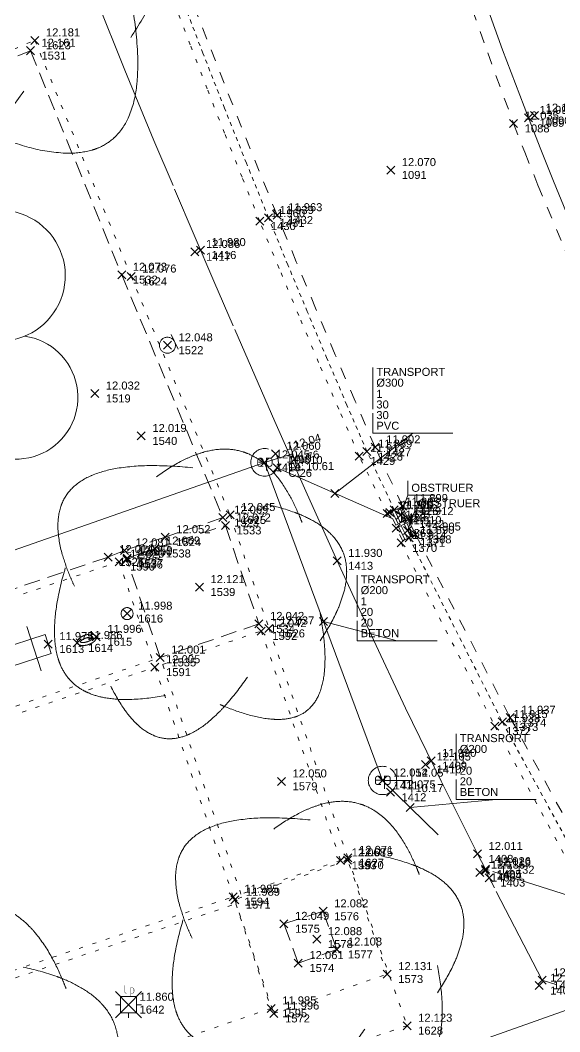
# Model space of a CAD drawing. Header units: metres. Extents: x 1223562 to 1223801, y 7191360 to 7191620.
# Drawn here: x 1223764.66 to 1223778.15, y 7191492.23 to 7191517.5 of the extents above; entities that cross this region are included whole.
import ezdxf
from ezdxf.enums import TextEntityAlignment as Align

# ---------------------------------------------------------------- set-up
doc = ezdxf.new("R2010")
doc.units = ezdxf.units.M
doc.header["$PDMODE"] = 3
doc.header["$PDSIZE"] = 0.1
for name, pattern in [('LL_0822', [2.5, 2.5, 0]), ('LL_0824', [0.35, 0.1, -0.25]), ('LL_0827', [0.2, 0.1, -0.1]), ('LL_0829', [0.6, 0.3, -0.3]), ('Socle_Continu', [2.5, 2.5, 0]), ('TL_1182', [0.6, 0.4, -0.2]), ('Topo_Continu', [2.5, 2.5, 0])]:
    doc.linetypes.add(name, pattern=pattern)
for name, color, linetype, lineweight, true_color in [('BATIM_SCS', 7, 'Socle_Continu', 13, 0xdf7fff), ('EAUPL_PSI', 5, 'Socle_Continu', 13, 0x0000ff), ('EAUPL_SCI', 5, 'Socle_Continu', 13, 0x0000ff), ('EAUPL_SCS', 5, 'Socle_Continu', 13, 0x0000ff), ('EAUPL_SCT', 5, 'Socle_Continu', 13, 0x0000ff), ('EAUUS_SCT', 7, 'Socle_Continu', 13, 0x7f3f00)]:
    doc.layers.add(name, color=color, linetype=linetype, lineweight=lineweight, true_color=true_color)
for name, color, linetype, lineweight in [('ECPUB_SCS', 30, 'Socle_Continu', 13), ('JARDI_SCS', 82, 'Socle_Continu', 13), ('MOBUR_PSS', 251, 'Socle_Continu', 13), ('MOBUR_SCS', 251, 'Socle_Continu', 13), ('SIGNV_SCS', 20, 'Socle_Continu', 13), ('SIGTA_SCI', 7, 'Socle_Continu', 13), ('SIGTM_SCI', 1, 'Socle_Continu', 13), ('SIGTO_SCI', 255, 'Socle_Continu', 13), ('VOIRI_SCS', 7, 'Socle_Continu', 13)]:
    doc.layers.add(name, color=color, linetype=linetype, lineweight=lineweight)
doc.styles.add('Reseaux', font='arial.ttf')
doc.styles.get("Standard").update_dxf_attribs({"font": 'arial.ttf'})
doc.linetypes.add('BL_0101', pattern='A,3,-0.2,0.2,-0.381,["ep",Standard,S=0.254,R=0,X=-0.2,Y=-0.1],-0.381,0.2,-0.2', length=4.562)
doc.linetypes.add('CL_0181', pattern='A,3,-0.15,0.4,-0.381,["eu",Standard,S=0.254,R=0,X=-0.2,Y=-0.1],-0.381,0.4,-0.15', length=4.862)

# ---------------------------------------------------------------- blocks, each defined once
blk = doc.blocks.new('YP_1521')
at = {"layer": 'SIGTO_SCI', "color": 7, "linetype": 'Socle_Continu'}
blk.add_point((0, 0), dxfattribs=at)
at = {"layer": 'SIGTA_SCI', "linetype": 'Socle_Continu'}
blk.add_attdef('ALT', (0.278, 0.099), '', height=0.2, dxfattribs=at)
at = {"layer": 'SIGTA_SCI', "linetype": 'Socle_Continu', "flags": 9}
blk.add_attdef('CALQUE_ALT', (1.69, -1.18), '', height=0.2, dxfattribs=at)
at = {"layer": 'SIGTM_SCI', "linetype": 'Socle_Continu'}
blk.add_attdef('MAT', (0.278, -0.223), '', height=0.2, dxfattribs=at)
at = {"layer": 'SIGTM_SCI', "linetype": 'Socle_Continu', "flags": 9}
blk.add_attdef('CALQUE_MAT', (1.69, -1.501), '', height=0.2, dxfattribs=at)
at = {"layer": 'SIGTO_SCI', "linetype": 'Socle_Continu', "flags": 9}
for tag, p in [('ID', (1.69, 0.105)), ('NATURE', (1.69, -0.216)), ('FAMILLE', (1.69, -0.538)), ('CALQUE', (1.69, -0.859)), ('PCRS', (1.69, -1.823))]:
    blk.add_attdef(tag, p, '', height=0.2, dxfattribs=at)
blk = doc.blocks.new('BP_0088')
at = {"layer": 'EAUPL_SCS', "linetype": 'Socle_Continu'}
for p, q in [((1.001, 0.814), (-0.001, 0.814)), ((0, 0.626), (1.001, 0.627)), ((1.001, 0.376), (0, 0.375)), ((0, 0.188), (1.001, 0.188))]:
    blk.add_line(p, q, dxfattribs=at)
at = {"layer": 'EAUPL_SCS', "linetype": 'Socle_Continu', "flags": 128}
blk.add_lwpolyline([(1.001, 0.001), (0, 0), (-0.001, 1.001), (1, 1.002)], close=True, dxfattribs=at)
at = {"layer": 'EAUPL_SCS', "linetype": 'Socle_Continu', "flags": 9}
for tag, p in [('NATURE', (1.268, 0.599)), ('ID', (1.268, 0.92)), ('CALQUE', (1.268, -0.044)), ('FAMILLE', (1.268, 0.278)), ('PCRS', (1.268, -0.365))]:
    blk.add_attdef(tag, p, '', height=0.2, dxfattribs=at)
blk = doc.blocks.new('BP_0081')
at = {"layer": 'EAUPL_SCS', "linetype": 'Socle_Continu', "const_width": 0.0333, "flags": 128}
for points in [[(-0.051, -0.144), (-0.176, -0.144, -0.424), (-0.251, -0.069), (-0.251, 0.056, -0.997785), (-0.051, 0.056), (-0.051, 0.006), (-0.226, 0.006)], [(0.073, -0.295), (0.073, 0.156), (0.186, 0.156, -0.410802), (0.273, 0.068), (0.273, -0.062, -0.396178), (0.186, -0.144), (0.098, -0.144)]]:
    blk.add_lwpolyline(points, format="xyb", dxfattribs=at)
at = {"layer": 'EAUPL_SCS', "linetype": 'Socle_Continu'}
blk.add_circle((0, 0), 0.5, dxfattribs=at)
at = {"layer": 'EAUPL_SCS', "linetype": 'Socle_Continu', "flags": 9}
for tag, p in [('ID', (0.931, 0.67)), ('NATURE', (0.931, 0.348)), ('FAMILLE', (0.931, 0.027)), ('CALQUE', (0.931, -0.294)), ('PCRS', (0.931, -0.615)), ('TYPE', (0.931, -0.937))]:
    blk.add_attdef(tag, p, '', height=0.2, dxfattribs=at)
blk = doc.blocks.new('TP_1203')
at = {"layer": 'JARDI_SCS', "linetype": 'Socle_Continu'}
for points in [[(0.3171, 0.1998, 0.007667), (0.3097, 0.2185, 0.026874), (0.2793, 0.282, 0.047786), (0.2363, 0.3458, 0.023985), (0.2196, 0.3641, 0.040407), (0.1879, 0.391, 0.05708), (0.1498, 0.4122, 0.021505), (0.1343, 0.4178, 0.075257), (0.0789, 0.4262, 0.004647), (0.0754, 0.4262, 0.067031), (0.0113, 0.4161, 0.025669), (-0.025, 0.4032, 0.024468), (-0.0582, 0.3875, 0.036292), (-0.1329, 0.3405)], [(-0.0204, 0.3686, 0.026081), (-0.1467, 0.3752, 0.000498), (-0.1491, 0.3752, 0.000061), (-0.1493, 0.3752, 0.039737), (-0.2542, 0.3668, 0.05935), (-0.3324, 0.3448, 0.002412), (-0.3355, 0.3435, 0.092506), (-0.393, 0.3053, 0.000753), (-0.3933, 0.305, 0.098491), (-0.4244, 0.2585, 0.011844), (-0.4269, 0.2521, 0.083514), (-0.4371, 0.1912, 0.009601), (-0.437, 0.184, 0.062383), (-0.4234, 0.101, 0.027233), (-0.3998, 0.0339, 0.012932), (-0.386, 0.003)], [(0.3734, -0.1657, 0.034341), (0.42, -0.0853, 0.016386), (0.4306, -0.0619, 0.033024), (0.4472, -0.0128, 0.065516), (0.4552, 0.0476, 0.004498), (0.4551, 0.0518, 0.088708), (0.4437, 0.1085, 0.001985), (0.4432, 0.1097, 0.087204), (0.4129, 0.1572, 0.010127), (0.4065, 0.1639, 0.060799), (0.3628, 0.1981, 0.037701), (0.3113, 0.2242, 0.012492), (0.2934, 0.231, 0.034867), (0.2046, 0.2561)], [(-0.4141, 0.0593, 0.030688), (-0.4401, -0.0515, 0.042762), (-0.4476, -0.1391, 0.002681), (-0.4475, -0.1447, 0.068057), (-0.4366, -0.2203, 0.027564), (-0.4302, -0.2384, 0.0661), (-0.4071, -0.2783, 0.02929), (-0.3949, -0.292, 0.071575), (-0.3592, -0.3187, 0.024959), (-0.3395, -0.3281, 0.055555), (-0.2929, -0.3415, 0.042997), (-0.2266, -0.3473, 0.011964), (-0.2081, -0.3468, 0.03671), (-0.1048, -0.3345)], [(0.064, -0.3627, 0.004702), (0.0762, -0.3679, 0.029397), (0.1549, -0.3952, 0.053456), (0.231, -0.4084, 0.017025), (0.2434, -0.4088, 0.067312), (0.292, -0.4022, 0.029038), (0.3048, -0.3978, 0.085197), (0.3382, -0.3767, 0.008842), (0.3415, -0.3736, 0.097758), (0.3694, -0.3319, 0.000163), (0.3695, -0.3318, 0.072483), (0.3857, -0.2677, 0.026786), (0.3883, -0.2187, 0.018833), (0.387, -0.1842, 0.02958), (0.3734, -0.0814)], [(-0.2735, -0.3064, 0.039486), (-0.23, -0.3798, 0.04359), (-0.1978, -0.4182, 0.016585), (-0.1839, -0.4312, 0.081902), (-0.1391, -0.4591, 0.006579), (-0.1351, -0.4607, 0.089308), (-0.0921, -0.4684, 0.016983), (-0.0837, -0.4681, 0.078527), (-0.037, -0.4569, 0.013117), (-0.0296, -0.4536, 0.063228), (0.0271, -0.4171, 0.02257), (0.0606, -0.3865, 0.018838), (0.0864, -0.3587, 0.027877), (0.1484, -0.2782)]]:
    blk.add_lwpolyline(points, format="xyb", dxfattribs=at)
at = {"layer": 'JARDI_SCS', "linetype": 'Socle_Continu', "flags": 9}
for tag, p in [('ID', (0.8891, 0.2461)), ('NATURE', (0.8891, -0.0752)), ('FAMILLE', (0.8891, -0.3964)), ('CALQUE', (0.8891, -0.7177)), ('PCRS', (0.8891, -1.039))]:
    blk.add_attdef(tag, p, '', height=0.2, dxfattribs=at)
blk = doc.blocks.new('TP_1204')
at = {"layer": 'JARDI_SCS', "linetype": 'Socle_Continu'}
for centre, radius in [((0.056, 0.1187), 0.014), ((-0.1268, -0.0289), 0.0141), ((0.0841, -0.1063), 0.014)]:
    blk.add_circle(centre, radius, dxfattribs=at)
for centre, radius, start, end in [((0.0983, 0.2242), 0.2268, 277.1047, 198.3791), ((-0.2112, -0.0288), 0.2048, 43.3093, 318.8126), ((0.1545, -0.1977), 0.2142, 157.5, 81.9939)]:
    blk.add_arc(centre, radius, start, end, dxfattribs=at)
at = {"layer": 'JARDI_SCS', "linetype": 'Socle_Continu', "extrusion": (0, 0, -1)}
blk.add_ellipse((-0.1268, -0.0289), major_axis=(0.00999, 0.00999), ratio=1, start_param=3.926991, end_param=7.068583, dxfattribs=at)
at = {"layer": 'JARDI_SCS', "linetype": 'Socle_Continu', "flags": 9}
for tag, p in [('ID', (0.9611, 0.2658)), ('NATURE', (0.9611, -0.0555)), ('FAMILLE', (0.9611, -0.3768)), ('CALQUE', (0.9611, -0.6981)), ('PCRS', (0.9611, -1.0193))]:
    blk.add_attdef(tag, p, '', height=0.2, dxfattribs=at)
blk = doc.blocks.new('HP_0569')
at = {"layer": 'SIGNV_SCS', "linetype": 'Socle_Continu'}
blk.add_line((-0.2, -0.2), (0.2, -0.2), dxfattribs=at)
blk.add_circle((0, 0), 0.2, dxfattribs=at)
at = {"layer": 'SIGNV_SCS', "linetype": 'Socle_Continu', "flags": 9}
for tag, p in [('ID', (0.713, 0.595)), ('NATURE', (0.713, 0.273)), ('FAMILLE', (0.713, -0.048)), ('CALQUE', (0.713, -0.369)), ('PCRS', (0.713, -0.69))]:
    blk.add_attdef(tag, p, '', height=0.2, dxfattribs=at)
blk = doc.blocks.new('NP_0921')
at = {"layer": 'MOBUR_SCS', "linetype": 'Socle_Continu', "flags": 128}
for points in [[(0.188, -0.438), (0.188, 0.438)], [(0.812, -0.438), (0.812, 0.438)]]:
    blk.add_lwpolyline(points, dxfattribs=at)
blk.add_lwpolyline([(0, -0.188), (0, 0.188), (1, 0.188), (1, -0.188)], close=True, dxfattribs=at)
at = {"layer": 'MOBUR_SCS', "linetype": 'Socle_Continu', "flags": 9}
for tag, p in [('ID', (1.387, 0.588)), ('NATURE', (1.387, 0.266)), ('FAMILLE', (1.387, -0.055)), ('CALQUE', (1.387, -0.376)), ('PCRS', (1.387, -0.697))]:
    blk.add_attdef(tag, p, '', height=0.2, dxfattribs=at)
blk = doc.blocks.new('NP_2604')
at = {"layer": 'MOBUR_PSS', "linetype": 'Topo_Continu'}
for points in [[(0, 0, 0.174705), (0.031, -0.085, 0.104203), (0.146, -0.177, 0.064948), (0.298, -0.229, 0.051099), (0.5, -0.25, 0.051099), (0.702, -0.229, 0.064948), (0.854, -0.177, 0.104203), (0.969, -0.085, 0.174705), (1, 0, 0.174705), (0.969, 0.085, 0.104203), (0.854, 0.177, 0.064948), (0.702, 0.229, 0.051099), (0.5, 0.25, 0.051099), (0.298, 0.229, 0.064948), (0.146, 0.177, 0.104203), (0.031, 0.085, 0.174705)], [(0.159, 0, 0.083919), (0.214, -0.041, 0.064948), (0.329, -0.08, 0.051099), (0.5, -0.098, 0.051099), (0.671, -0.08, 0.064948), (0.786, -0.041, 0.083918), (0.841, 0, 0.083918), (0.786, 0.041, 0.064948), (0.671, 0.08, 0.051099), (0.5, 0.098, 0.051099), (0.329, 0.08, 0.064948), (0.214, 0.041, 0.083918)]]:
    blk.add_lwpolyline(points, format="xyb", close=True, dxfattribs=at)
at = {"layer": 'MOBUR_PSS', "linetype": 'Topo_Continu', "flags": 9}
for tag, p in [('ID', (1.535, 0.463)), ('NATURE', (1.535, 0.142)), ('FAMILLE', (1.535, -0.18)), ('CALQUE', (1.535, -0.501))]:
    blk.add_attdef(tag, p, '', height=0.2, dxfattribs=at)
at = {"layer": 'MOBUR_PSS', "linetype": 'Socle_Continu', "flags": 9}
blk.add_attdef('PCRS', (1.535, -0.822), '', height=0.2, dxfattribs=at)
blk = doc.blocks.new('RP_1125')
at = {"layer": 'BATIM_SCS', "linetype": 'Socle_Continu'}
blk.add_circle((0, 0), 0.25, dxfattribs=at)
at = {"layer": 'BATIM_SCS', "linetype": 'Socle_Continu', "flags": 9}
for tag, p in [('ID', (0.772, 0.405)), ('NATURE', (0.772, 0.084)), ('CALQUE', (0.772, -0.559)), ('FAMILLE', (0.772, -0.237)), ('PCRS', (0.772, -0.88))]:
    blk.add_attdef(tag, p, '', height=0.2, dxfattribs=at)
blk = doc.blocks.new('GP_0481')
at = {"layer": 'ECPUB_SCS', "linetype": 'Socle_Continu'}
for p, q in [((-0.325, 0.325), (0, 0)), ((0, 0), (0.325, 0.325)), ((0, 0), (-0.325, -0.325)), ((-0.203, 0), (-0.325, 0)), ((0.203, 0.203), (-0.203, 0.203)), ((-0.203, 0.203), (-0.203, -0.203)), ((0.325, -0.325), (0, 0)), ((0.203, 0.203), (0.203, -0.203)), ((0.203, 0), (0.325, 0)), ((-0.203, -0.203), (0.203, -0.203)), ((0, -0.203), (0, -0.325))]:
    blk.add_line(p, q, dxfattribs=at)
at = {"layer": 'ECPUB_SCS', "linetype": 'Socle_Continu', "const_width": 0.01, "flags": 128}
for points in [[(-0.092, 0.487), (-0.092, 0.321, 0.378783), (-0.059, 0.287), (-0.048, 0.287)], [(0.048, 0.22), (0.048, 0.42), (0.098, 0.42, -0.410802), (0.137, 0.381), (0.137, 0.323, -0.396178), (0.098, 0.287), (0.059, 0.287)]]:
    blk.add_lwpolyline(points, format="xyb", dxfattribs=at)
at = {"layer": 'ECPUB_SCS', "linetype": 'Socle_Continu', "flags": 9}
for tag, p in [('ID', (0.722, 0.587)), ('NATURE', (0.722, 0.266)), ('FAMILLE', (0.722, -0.055)), ('CALQUE', (0.722, -0.377)), ('PCRS', (0.722, -0.698))]:
    blk.add_attdef(tag, p, '', height=0.2, dxfattribs=at)
blk = doc.blocks.new('BP_0095')
at = {"layer": 'EAUPL_SCI', "linetype": 'Socle_Continu'}
blk.add_point((0, 0), dxfattribs=at)
at = {"layer": 'EAUPL_SCI', "linetype": 'Socle_Continu', "insert": (0.268, 0.01), "char_height": 0.2, "attachment_point": 4}
blk.add_mtext_dynamic_manual_height_columns('\\pxql;Fe:', width=0.46273, gutter_width=1, heights=[0], dxfattribs=at)
at = {"layer": 'EAUPL_SCI', "linetype": 'Socle_Continu'}
blk.add_attdef('FE', text='', height=0.2, dxfattribs=at).set_placement((0.722, 0.01), align=Align.MIDDLE_LEFT)
at = {"layer": 'EAUPL_SCI', "linetype": 'Socle_Continu', "style": 'Reseaux', "flags": 9}
for tag, p in [('ID', (1.737, -0.12)), ('NATURE', (1.737, -0.441))]:
    blk.add_attdef(tag, p, '', height=0.2, dxfattribs=at)
at = {"layer": 'EAUPL_SCI', "linetype": 'Socle_Continu', "flags": 9}
for tag, p in [('FAMILLE', (1.737, -0.763)), ('CALQUE', (1.737, -1.084)), ('PCRS', (1.737, -1.405))]:
    blk.add_attdef(tag, p, '', height=0.2, dxfattribs=at)
blk = doc.blocks.new('BP_2051')
at = {"layer": 'EAUPL_PSI', "linetype": 'Socle_Continu'}
blk.add_line((0.733, 0), (0, 0), dxfattribs=at)
at = {"layer": 'EAUPL_PSI', "linetype": 'Socle_Continu', "flags": 128}
blk.add_lwpolyline([(0.733, -0.3), (0.733, 0.3)], dxfattribs=at)
at = {"layer": 'EAUPL_PSI', "linetype": 'Socle_Continu'}
blk.add_point((0, 0), dxfattribs=at)
for tag, p in [('TAMPON', (0.824, 0.196)), ('RADIER', (0.824, -0.192))]:
    blk.add_attdef(tag, text='', height=0.2, dxfattribs=at).set_placement(p, align=Align.MIDDLE_LEFT)
at = {"layer": 'EAUPL_PSI', "linetype": 'Socle_Continu', "style": 'Reseaux', "flags": 9}
for tag, p in [('ID', (2.428, 0.07)), ('NATURE', (2.428, -0.251))]:
    blk.add_attdef(tag, p, '', height=0.2, dxfattribs=at)
at = {"layer": 'EAUPL_PSI', "linetype": 'Socle_Continu', "flags": 9}
for tag, p in [('FAMILLE', (2.428, -0.573)), ('CALQUE', (2.428, -0.894)), ('PCRS', (2.428, -1.215))]:
    blk.add_attdef(tag, p, '', height=0.2, dxfattribs=at)
blk = doc.blocks.new('*U124')
at = {"layer": 'EAUPL_SCI', "linetype": 'Socle_Continu'}
blk.add_line((1.945, 1.503), (0, 0), dxfattribs=at)
at = {"layer": 'EAUPL_SCI', "linetype": 'Socle_Continu', "flags": 128}
blk.add_lwpolyline([(2.945, 1.503), (0.945, 1.503), (0.945, 3.141)], dxfattribs=at)
at = {"layer": 'EAUPL_SCI', "linetype": 'Socle_Continu'}
blk.add_point((0, 0), dxfattribs=at)
for tag, p in [('TYPE', (1.034, 2.936)), ('DIAM', (1.034, 2.666)), ('NBR', (1.034, 2.387)), ('LARG', (1.034, 2.122)), ('HAUT', (1.034, 1.856)), ('MATER', (1.034, 1.59))]:
    blk.add_attdef(tag, p, '', height=0.2, dxfattribs=at)
at = {"layer": 'EAUPL_SCI', "linetype": 'Socle_Continu', "flags": 9}
for tag, p in [('ID', (2.47, 1.418)), ('NATURE', (2.47, 1.097)), ('FAMILLE', (2.47, 0.776)), ('CALQUE', (2.47, 0.454))]:
    blk.add_attdef(tag, p, '', height=0.2, dxfattribs=at)
blk = doc.blocks.new('*U100')
at = {"layer": 'EAUPL_SCI', "linetype": 'Socle_Continu'}
blk.add_line((0.181, 0.495), (0, 0), dxfattribs=at)
at = {"layer": 'EAUPL_SCI', "linetype": 'Socle_Continu', "flags": 128}
blk.add_lwpolyline([(0.854, 0.495), (0.181, 0.495), (0.181, 0.852)], dxfattribs=at)
at = {"layer": 'EAUPL_SCI', "linetype": 'Socle_Continu'}
blk.add_point((0, 0), dxfattribs=at)
blk.add_attdef('TXT', (0.27, 0.582), '', height=0.2, dxfattribs=at)
at = {"layer": 'EAUPL_SCI', "linetype": 'Socle_Continu', "flags": 9}
for tag, p in [('ID', (1.967, 0.144)), ('NATURE', (1.967, -0.177)), ('FAMILLE', (1.967, -0.499)), ('CALQUE', (1.967, -0.82)), ('PCRS', (1.967, -1.141))]:
    blk.add_attdef(tag, p, '', height=0.2, dxfattribs=at)
blk = doc.blocks.new('*U125')
at = {"layer": 'EAUPL_SCI', "linetype": 'Socle_Continu'}
blk.add_line((1.84, -0.481), (0, 0), dxfattribs=at)
at = {"layer": 'EAUPL_SCI', "linetype": 'Socle_Continu', "flags": 128}
blk.add_lwpolyline([(2.84, -0.481), (0.84, -0.481), (0.84, 1.158)], dxfattribs=at)
at = {"layer": 'EAUPL_SCI', "linetype": 'Socle_Continu'}
blk.add_point((0, 0), dxfattribs=at)
at = {"layer": 'EAUPL_SCI', "linetype": 'Socle_Continu', "flags": 9}
for tag, p in [('ID', (2.47, 1.418)), ('NATURE', (2.47, 1.097)), ('FAMILLE', (2.47, 0.776)), ('CALQUE', (2.47, 0.454))]:
    blk.add_attdef(tag, p, '', height=0.2, dxfattribs=at)
at = {"layer": 'EAUPL_SCI', "linetype": 'Socle_Continu'}
for tag, p in [('TYPE', (0.928, 0.953)), ('DIAM', (0.928, 0.682)), ('NBR', (0.928, 0.404)), ('LARG', (0.928, 0.138)), ('HAUT', (0.928, -0.128)), ('MATER', (0.928, -0.393))]:
    blk.add_attdef(tag, p, '', height=0.2, dxfattribs=at)
blk = doc.blocks.new('*U126')
at = {"layer": 'EAUPL_SCI', "linetype": 'Socle_Continu'}
blk.add_line((2.148, 0.203), (0, 0), dxfattribs=at)
at = {"layer": 'EAUPL_SCI', "linetype": 'Socle_Continu', "flags": 128}
blk.add_lwpolyline([(3.148, 0.203), (1.148, 0.203), (1.148, 1.841)], dxfattribs=at)
at = {"layer": 'EAUPL_SCI', "linetype": 'Socle_Continu'}
blk.add_point((0, 0), dxfattribs=at)
for tag, p in [('TYPE', (1.237, 1.636)), ('DIAM', (1.237, 1.366)), ('NBR', (1.237, 1.087)), ('LARG', (1.237, 0.822)), ('HAUT', (1.237, 0.556)), ('MATER', (1.237, 0.29))]:
    blk.add_attdef(tag, p, '', height=0.2, dxfattribs=at)
at = {"layer": 'EAUPL_SCI', "linetype": 'Socle_Continu', "flags": 9}
for tag, p in [('ID', (2.47, 1.418)), ('NATURE', (2.47, 1.097)), ('FAMILLE', (2.47, 0.776)), ('CALQUE', (2.47, 0.454))]:
    blk.add_attdef(tag, p, '', height=0.2, dxfattribs=at)

msp = doc.modelspace()

# ---------------------------------------------------------------- linework, layer by layer
at = {"layer": 'EAUPL_SCT', "linetype": 'BL_0101'}
for points in [[(1223770.769, 7191506.451, 9.76), (1223749.632, 7191499.053, 9.44)], [(1223773.716, 7191498.504, 10.17), (1223770.769, 7191506.451, 9.76)], [(1223773.972, 7191505.041, 11.904), (1223771.085, 7191506.312, 10.61)], [(1223775.104, 7191497.148, 10.17), (1223773.716, 7191498.504, 10.17)]]:
    msp.add_polyline3d(points, dxfattribs=at)
at = {"layer": 'EAUUS_SCT', "linetype": 'CL_0181'}
msp.add_polyline3d([(1223792.61, 7191497.84, 10.45), (1223767.671, 7191488.995, 9.46)], dxfattribs=at)
at = {"layer": 'JARDI_SCS', "linetype": 'TL_1182'}
for points in [[(1223769.729, 7191505.071, 12.069), (1223768.284, 7191504.583, 12.052), (1223767.266, 7191504.253, 12.081), (1223766.856, 7191504.085, 12.014), (1223761.365, 7191502.24, 11.932), (1223754.182, 7191499.803, 11.725), (1223757.894, 7191506.989, 11.915), (1223762.392, 7191515.668, 12.135), (1223764.914, 7191516.736, 12.161), (1223767.197, 7191511.138, 12.073)], [(1223769.79, 7191504.874, 12.072), (1223770.627, 7191502.416, 12.042), (1223768.16, 7191501.576, 12.001), (1223767.327, 7191504.023, 12.05), (1223767.337, 7191504.056, 12.059), (1223768.026, 7191504.298, 12.069)], [(1223771.612, 7191493.943, 12.061), (1223771.252, 7191494.923, 12.049), (1223772.23, 7191495.235, 12.082), (1223772.573, 7191494.282, 12.108)]]:
    msp.add_polyline3d(points, close=True, dxfattribs=at)
at = {"layer": 'VOIRI_SCS', "linetype": 'LL_0827'}
for points in [[(1223773.328, 7191506.72, 11.889), (1223772.825, 7191507.883, 11.899), (1223772.328, 7191509.048, 11.909), (1223771.836, 7191510.216, 11.919), (1223771.35, 7191511.386, 11.929), (1223770.868, 7191512.558, 11.939), (1223770.315, 7191513.926, 11.962), (1223769.768, 7191515.297, 11.984), (1223769.229, 7191516.672, 12.007), (1223768.697, 7191518.049, 12.029), (1223767.526, 7191521.098, 12.083), (1223766.351, 7191524.145, 12.136), (1223765.684, 7191525.9, 12.2), (1223765.606, 7191526.103, 12.21)], [(1223774.01, 7191505.268, 11.885), (1223773.328, 7191506.72, 11.889)], [(1223774.381, 7191504.565, 11.89), (1223776.711, 7191499.965, 11.915), (1223779.078, 7191495.622, 11.935), (1223780.691, 7191492.716, 11.951), (1223780.753, 7191492.586, 11.949), (1223781.752, 7191490.605, 11.979)]]:
    msp.add_polyline3d(points, dxfattribs=at)
at = {"layer": 'VOIRI_SCS', "linetype": 'LL_0824'}
for points in [[(1223773.135, 7191506.608, 11.913), (1223772.624, 7191507.777, 11.922), (1223772.12, 7191508.948, 11.932), (1223771.623, 7191510.122, 11.941), (1223771.132, 7191511.298, 11.951), (1223770.648, 7191512.478, 11.96), (1223770.205, 7191513.576, 11.976), (1223769.767, 7191514.676, 11.992), (1223769.335, 7191515.779, 12.008), (1223768.909, 7191516.884, 12.024), (1223768.489, 7191517.991, 12.04), (1223768.027, 7191519.211, 12.063), (1223767.559, 7191520.429, 12.087), (1223767.087, 7191521.644, 12.11), (1223766.609, 7191522.858, 12.134), (1223766.126, 7191524.07, 12.157), (1223765.579, 7191525.553, 12.192), (1223765.532, 7191525.731, 12.212)], [(1223773.831, 7191505.175, 11.905), (1223773.135, 7191506.608, 11.913)], [(1223774.181, 7191504.437, 11.914), (1223776.527, 7191499.859, 11.938), (1223778.882, 7191495.498, 11.96), (1223780.364, 7191492.796, 11.98), (1223780.447, 7191492.732, 11.973), (1223780.527, 7191492.625, 11.974), (1223781.614, 7191490.551, 12.006)], [(1223761.658, 7191499.39, 11.897), (1223760.758, 7191501.828, 11.933), (1223767.13, 7191503.97, 12.02), (1223767.967, 7191501.511, 12.004)], [(1223768.221, 7191501.4, 12.008), (1223770.685, 7191502.238, 12.042), (1223772.668, 7191496.508, 12.068), (1223770.179, 7191495.666, 11.991)], [(1223767.967, 7191501.511, 12.004), (1223761.658, 7191499.39, 11.897)], [(1223761.728, 7191499.201, 11.898), (1223768.028, 7191501.334, 12.005)], [(1223769.986, 7191495.6, 11.985), (1223768.028, 7191501.334, 12.005)], [(1223770.179, 7191495.666, 11.991), (1223768.221, 7191501.4, 12.008)], [(1223763.812, 7191493.53, 11.789), (1223769.986, 7191495.6, 11.985)], [(1223770.047, 7191495.42, 11.988), (1223770.932, 7191492.811, 11.985), (1223765.465, 7191490.942, 11.767), (1223764.841, 7191490.728, 11.758), (1223763.878, 7191493.351, 11.786)], [(1223763.878, 7191493.351, 11.786), (1223770.047, 7191495.42, 11.988)]]:
    msp.add_polyline3d(points, dxfattribs=at)
at = {"layer": 'VOIRI_SCS', "linetype": 'LL_0822'}
for points in [[(1223776.088, 7191496.668, 12.011), (1223775.181, 7191498.484, 11.996), (1223774.293, 7191500.309, 11.975), (1223773.429, 7191502.145, 11.953), (1223772.582, 7191503.99, 11.93), (1223771.798, 7191505.73, 11.163), (1223771.023, 7191507.475, 12.044), (1223769.499, 7191510.975, 12.003), (1223768.004, 7191514.488, 12.089), (1223767.275, 7191516.252, 12.094), (1223766.564, 7191518.024, 12.093), (1223765.712, 7191520.229, 12.142), (1223764.878, 7191522.44, 12.199)], [(1223776.095, 7191518.47, 12.048), (1223776.403, 7191517.613, 12.035), (1223776.718, 7191516.759, 12.022), (1223777.038, 7191515.907, 12.009), (1223777.364, 7191515.058, 11.996), (1223777.675, 7191514.264, 11.982), (1223777.992, 7191513.472, 11.969), (1223778.313, 7191512.682, 11.955), (1223778.64, 7191511.895, 11.941), (1223779.132, 7191510.724, 11.922), (1223779.628, 7191509.555, 11.904)], [(1223780.537, 7191492.641, 11.976), (1223777.707, 7191493.513, 12.167), (1223776.383, 7191496.075, 12.132), (1223776.293, 7191496.257, 12.119), (1223776.293, 7191496.288, 12.026), (1223776.088, 7191496.668, 12.011)], [(1223780.364, 7191492.699, 11.986), (1223778.856, 7191495.473, 11.962), (1223776.293, 7191496.288, 12.026)]]:
    msp.add_polyline3d(points, dxfattribs=at)
at = {"layer": 'VOIRI_SCS', "linetype": 'LL_0829'}
for points in [[(1223775.758, 7191518.344, 12.085), (1223776.345, 7191516.679, 12.061), (1223776.993, 7191514.917, 12.035), (1223777.272, 7191514.198, 12.019), (1223777.599, 7191513.378, 12.001), (1223778.28, 7191511.749, 11.964), (1223779.29, 7191509.444, 11.934), (1223779.396, 7191509.473, 11.904)], [(1223773.531, 7191506.827, 11.902), (1223773.03, 7191507.983, 11.914), (1223772.534, 7191509.141, 11.926), (1223772.044, 7191510.3, 11.939), (1223771.56, 7191511.463, 11.951), (1223771.08, 7191512.627, 11.963), (1223770.635, 7191513.723, 11.98), (1223770.194, 7191514.821, 11.997), (1223769.758, 7191515.921, 12.013), (1223769.327, 7191517.023, 12.03), (1223768.901, 7191518.127, 12.047)], [(1223774.217, 7191505.36, 11.899), (1223773.531, 7191506.827, 11.902)], [(1223774.541, 7191504.65, 11.905), (1223776.91, 7191500.073, 11.937), (1223779.277, 7191495.734, 11.962), (1223780.95, 7191492.639, 11.966), (1223781.018, 7191492.658, 11.977), (1223782.487, 7191489.834, 11.986), (1223783.67, 7191487.671, 12.016)]]:
    msp.add_polyline3d(points, dxfattribs=at)
at = {"layer": 'VOIRI_SCS', "linetype": 'LL_0824'}
for points in [[(1223752.291, 7191486.646, 11.354), (1223751.516, 7191488.871, 11.407), (1223748.419, 7191497.852, 11.537), (1223753.919, 7191499.712, 11.708), (1223757.763, 7191507.156, 11.912), (1223762.246, 7191515.831, 12.137), (1223765.026, 7191516.994, 12.181), (1223767.433, 7191511.094, 12.076), (1223769.906, 7191505.137, 12.045), (1223770.878, 7191502.302, 12.037), (1223772.852, 7191496.572, 12.071), (1223774.329, 7191492.378, 12.123), (1223766.893, 7191489.865, 11.823), (1223761.458, 7191488.038, 11.629), (1223758.19, 7191486.943, 11.513), (1223753.246, 7191485.29, 11.354), (1223752.828, 7191485.147, 11.344)], [(1223772.845, 7191496.512, 12.075), (1223770.022, 7191495.526, 11.989), (1223771.003, 7191492.682, 11.996), (1223773.832, 7191493.667, 12.131)]]:
    msp.add_polyline3d(points, close=True, dxfattribs=at)

# ---------------------------------------------------------------- block references
at = {"layer": 'BATIM_SCS', "linetype": 'Socle_Continu', "xscale": 0.5999999991797056, "yscale": 0.5999999991797056, "zscale": 0.5999999991797056}
msp.add_blockref('RP_1125', (1223767.332, 7191502.672, 11.998), dxfattribs=at)
at = {"layer": 'EAUPL_PSI', "linetype": 'Socle_Continu'}
ref = msp.add_blockref('BP_2051', (1223770.769, 7191506.451, 12.045), dxfattribs=dict(at, rotation=16.93666010285741))
ref.add_attrib('TAMPON', '12.04', dxfattribs={"linetype": 'Socle_Continu', "height": 0.2, "rotation": 16.9367}).set_placement((1223771.5, 7191506.878), align=Align.MIDDLE_LEFT)
ref.add_attrib('RADIER', '9.76', dxfattribs={"linetype": 'Socle_Continu', "height": 0.2, "rotation": 16.9367}).set_placement((1223771.613, 7191506.507), align=Align.MIDDLE_LEFT)
ref = msp.add_blockref('BP_2051', (1223773.716, 7191498.504, 12.054), dxfattribs=at)
ref.add_attrib('TAMPON', '12.05', dxfattribs={"linetype": 'Socle_Continu', "height": 0.2}).set_placement((1223774.54, 7191498.699), align=Align.MIDDLE_LEFT)
ref.add_attrib('RADIER', '10.17', dxfattribs={"linetype": 'Socle_Continu', "height": 0.2}).set_placement((1223774.54, 7191498.312), align=Align.MIDDLE_LEFT)
at = {"layer": 'EAUPL_SCI', "linetype": 'Socle_Continu'}
for name, p, values in [('*U124', (1223772.528, 7191505.676), {'TYPE': 'TRANSPORT', 'DIAM': 'Ø300', 'NBR': '1', 'LARG': '30', 'HAUT': '30', 'MATER': 'PVC'}), ('*U100', (1223774.167, 7191505.134), {'TXT': 'OBSTRUER'}), ('*U100', (1223774.34, 7191504.749), {'TXT': 'OBSTRUER'}), ('*U125', (1223772.242, 7191502.477), {'TYPE': 'TRANSPORT', 'DIAM': 'Ø200', 'NBR': '1', 'LARG': '20', 'HAUT': '20', 'MATER': 'BETON'}), ('*U126', (1223774.41, 7191497.826), {'TYPE': 'TRANSPORT', 'DIAM': 'Ø200', 'NBR': '1', 'LARG': '20', 'HAUT': '20', 'MATER': 'BETON'})]:
    msp.add_blockref(name, p, dxfattribs=at).add_auto_attribs(values)
at = {"layer": 'EAUPL_SCI', "linetype": 'Socle_Continu', "rotation": 1.704160078508725}
msp.add_blockref('BP_0095', (1223771.085, 7191506.312, 10.61), dxfattribs=at).add_auto_attribs({'FE': '10.61'})
at = {"layer": 'EAUPL_SCS', "linetype": 'Socle_Continu'}
for p, xscale, yscale in [((1223770.769, 7191506.451, 12.045), 0.6895435307799144, 0.6895435307799144), ((1223773.716, 7191498.504, 12.054), 0.7088373787543377, 0.7088373787543377)]:
    msp.add_blockref('BP_0081', p, dxfattribs=dict(at, xscale=xscale, yscale=yscale))
for p, xscale, yscale, rotation in [((1223774.359, 7191505.034, 11.912), 0.3455425111051597, 0.3455425111051597, 115.4377595142855), ((1223774.541, 7191504.65, 11.905), 0.3588059550744577, 0.3588059550744577, 116.7867538099811)]:
    msp.add_blockref('BP_0088', p, dxfattribs=dict(at, xscale=xscale, yscale=yscale, rotation=rotation))
at = {"layer": 'ECPUB_SCS', "linetype": 'Socle_Continu'}
msp.add_blockref('GP_0481', (1223767.367, 7191492.903, 11.86), dxfattribs=at)
at = {"layer": 'JARDI_SCS', "linetype": 'Socle_Continu'}
for p, xscale, yscale in [((1223762.985, 7191519.033, 12.375), 11.88547917796001, 11.88547917796001), ((1223769.138, 7191503.335, 12.121), 8.089130212308142, 8.089130212308142), ((1223772.074, 7191494.541, 12.088), 8.076834822490973, 8.076834822490973), ((1223762.793, 7191491.409, 11.863), 9.500834053797968, 9.500834053797968)]:
    msp.add_blockref('TP_1203', p, dxfattribs=dict(at, xscale=xscale, yscale=yscale))
at = {"layer": 'JARDI_SCS', "linetype": 'Socle_Continu', "xscale": 7.207138236693053, "yscale": 7.207138236693053, "zscale": 7.207138236693053}
msp.add_blockref('TP_1204', (1223763.444, 7191509.5, 12.047), dxfattribs=at)
at = {"layer": 'MOBUR_PSS', "linetype": 'Socle_Continu', "xscale": 0.5018031266631813, "yscale": -0.5018031266631813, "rotation": 17.6964356208796}
msp.add_blockref('NP_2604', (1223766.084, 7191501.94, 11.986), dxfattribs=at)
at = {"layer": 'MOBUR_SCS', "linetype": 'Socle_Continu', "xscale": 2.001932522169492, "yscale": 1.3333, "rotation": 17.86474803715173}
msp.add_blockref('NP_0921', (1223763.456, 7191501.297, 11.95), dxfattribs=at)
at = {"layer": 'SIGNV_SCS', "linetype": 'Socle_Continu', "rotation": 115.1964896253261}
msp.add_blockref('HP_0569', (1223768.34, 7191509.376, 12.048), dxfattribs=at)
at = {"layer": 'SIGTO_SCI', "linetype": 'Socle_Continu'}
for p, values in [((1223765.026, 7191516.994, 12.181), {'ALT': '12.181', 'MAT': '1623'}), ((1223764.914, 7191516.736, 12.161), {'ALT': '12.161', 'MAT': '1531'}), ((1223777.364, 7191515.058, 11.996), {'ALT': '11.996', 'MAT': '1089'}), ((1223777.516, 7191515.113, 12.144), {'ALT': '12.144', 'MAT': '1090'}), ((1223776.993, 7191514.917, 12.035), {'ALT': '12.035', 'MAT': '1088'}), ((1223773.92, 7191513.754, 12.07), {'ALT': '12.070', 'MAT': '1091'}), ((1223770.648, 7191512.478, 11.96), {'ALT': '11.960', 'MAT': '1430'}), ((1223770.868, 7191512.558, 11.939), {'ALT': '11.939', 'MAT': '1431'}), ((1223771.08, 7191512.627, 11.963), {'ALT': '11.963', 'MAT': '1432'}), ((1223769.027, 7191511.709, 12.086), {'ALT': '12.086', 'MAT': '1417'}), ((1223769.164, 7191511.755, 11.98), {'ALT': '11.980', 'MAT': '1416'}), ((1223767.197, 7191511.138, 12.073), {'ALT': '12.073', 'MAT': '1532'}), ((1223767.433, 7191511.094, 12.076), {'ALT': '12.076', 'MAT': '1624'}), ((1223768.34, 7191509.376, 12.048), {'ALT': '12.048', 'MAT': '1522'}), ((1223766.522, 7191508.171, 12.032), {'ALT': '12.032', 'MAT': '1519'}), ((1223767.687, 7191507.11, 12.019), {'ALT': '12.019', 'MAT': '1540'}), ((1223771.039, 7191506.666, 12.06), {'ALT': '12.060', 'MAT': '1415'}), ((1223773.135, 7191506.608, 11.913), {'ALT': '11.913', 'MAT': '1429'}), ((1223773.328, 7191506.72, 11.889), {'ALT': '11.889', 'MAT': '1428'}), ((1223773.531, 7191506.827, 11.902), {'ALT': '11.902', 'MAT': '1427'}), ((1223770.769, 7191506.451, 12.045), {'ALT': '12.045', 'MAT': '1414'}), ((1223771.085, 7191506.312, 10.61), {'ALT': '10.610', 'MAT': 'C.26'}), ((1223774.217, 7191505.36, 11.899), {'ALT': '11.899', 'MAT': '1426'}), ((1223769.906, 7191505.137, 12.045), {'ALT': '12.045', 'MAT': '1625'}), ((1223773.831, 7191505.175, 11.905), {'ALT': '11.905', 'MAT': '1424'}), ((1223773.899, 7191505.197, 11.901), {'ALT': '11.901', 'MAT': '1423'}), ((1223774.01, 7191505.268, 11.885), {'ALT': '11.885', 'MAT': '1425'}), ((1223769.729, 7191505.071, 12.069), {'ALT': '12.069', 'MAT': '1523'}), ((1223769.79, 7191504.874, 12.072), {'ALT': '12.072', 'MAT': '1533'}), ((1223774.359, 7191505.034, 11.912), {'ALT': '11.912', 'MAT': '1422'}), ((1223768.284, 7191504.583, 12.052), {'ALT': '12.052', 'MAT': '1524'}), ((1223774.059, 7191504.808, 11.91), {'ALT': '11.910', 'MAT': '1369'}), ((1223774.541, 7191504.65, 11.905), {'ALT': '11.905', 'MAT': '1368'}), ((1223774.181, 7191504.437, 11.914), {'ALT': '11.914', 'MAT': '1370'}), ((1223774.381, 7191504.565, 11.89), {'ALT': '11.890', 'MAT': '1371'}), ((1223766.856, 7191504.085, 12.014), {'ALT': '12.014', 'MAT': '1526'}), ((1223767.266, 7191504.253, 12.081), {'ALT': '12.081', 'MAT': '1525'}), ((1223768.026, 7191504.298, 12.069), {'ALT': '12.069', 'MAT': '1538'}), ((1223767.13, 7191503.97, 12.02), {'ALT': '12.020', 'MAT': '1590'}), ((1223767.327, 7191504.023, 12.05), {'ALT': '12.050', 'MAT': '1536'}), ((1223767.337, 7191504.056, 12.059), {'ALT': '12.059', 'MAT': '1537'}), ((1223772.582, 7191503.99, 11.93), {'ALT': '11.930', 'MAT': '1413'}), ((1223769.138, 7191503.335, 12.121), {'ALT': '12.121', 'MAT': '1539'}), ((1223767.332, 7191502.672, 11.998), {'ALT': '11.998', 'MAT': '1616'}), ((1223770.627, 7191502.416, 12.042), {'ALT': '12.042', 'MAT': '1534'}), ((1223770.878, 7191502.302, 12.037), {'ALT': '12.037', 'MAT': '1626'}), ((1223766.562, 7191502.093, 11.996), {'ALT': '11.996', 'MAT': '1615'}), ((1223770.685, 7191502.238, 12.042), {'ALT': '12.042', 'MAT': '1592'}), ((1223765.361, 7191501.911, 11.975), {'ALT': '11.975', 'MAT': '1613'}), ((1223766.084, 7191501.94, 11.986), {'ALT': '11.986', 'MAT': '1614'}), ((1223768.16, 7191501.576, 12.001), {'ALT': '12.001', 'MAT': '1535'}), ((1223768.028, 7191501.334, 12.005), {'ALT': '12.005', 'MAT': '1591'}), ((1223776.91, 7191500.073, 11.937), {'ALT': '11.937', 'MAT': '1374'}), ((1223776.527, 7191499.859, 11.938), {'ALT': '11.938', 'MAT': '1372'}), ((1223776.711, 7191499.965, 11.915), {'ALT': '11.915', 'MAT': '1373'}), ((1223774.792, 7191498.904, 12.105), {'ALT': '12.105', 'MAT': '1410'}), ((1223774.929, 7191498.995, 11.99), {'ALT': '11.990', 'MAT': '1409'}), ((1223771.191, 7191498.482, 12.05), {'ALT': '12.050', 'MAT': '1579'}), ((1223773.716, 7191498.504, 12.054), {'ALT': '12.054', 'MAT': '1411'}), ((1223773.912, 7191498.208, 12.075), {'ALT': '12.075', 'MAT': '1412'}), ((1223772.668, 7191496.508, 12.068), {'ALT': '12.068', 'MAT': '1593'}), ((1223772.845, 7191496.512, 12.075), {'ALT': '12.075', 'MAT': '1570'}), ((1223772.852, 7191496.572, 12.071), {'ALT': '12.071', 'MAT': '1627'}), ((1223776.088, 7191496.668, 12.011), {'ALT': '12.011', 'MAT': '1408'}), ((1223776.293, 7191496.288, 12.026), {'ALT': '12.026', 'MAT': '1405'}), ((1223776.293, 7191496.257, 12.119), {'ALT': '12.119', 'MAT': '1404'}), ((1223776.148, 7191496.203, 12.136), {'ALT': '12.136', 'MAT': '1406'}), ((1223776.383, 7191496.075, 12.132), {'ALT': '12.132', 'MAT': '1403'}), ((1223769.986, 7191495.6, 11.985), {'ALT': '11.985', 'MAT': '1594'}), ((1223770.022, 7191495.526, 11.989), {'ALT': '11.989', 'MAT': '1571'}), ((1223772.23, 7191495.235, 12.082), {'ALT': '12.082', 'MAT': '1576'}), ((1223771.252, 7191494.923, 12.049), {'ALT': '12.049', 'MAT': '1575'}), ((1223772.074, 7191494.541, 12.088), {'ALT': '12.088', 'MAT': '1578'}), ((1223772.573, 7191494.282, 12.108), {'ALT': '12.108', 'MAT': '1577'}), ((1223771.612, 7191493.943, 12.061), {'ALT': '12.061', 'MAT': '1574'}), ((1223773.832, 7191493.667, 12.131), {'ALT': '12.131', 'MAT': '1573'}), ((1223777.707, 7191493.513, 12.167), {'ALT': '12.167', 'MAT': '1402'}), ((1223777.63, 7191493.379, 12.173), {'ALT': '12.173', 'MAT': '1407'}), ((1223767.367, 7191492.903, 11.86), {'ALT': '11.860', 'MAT': '1642'}), ((1223770.932, 7191492.811, 11.985), {'ALT': '11.985', 'MAT': '1595'}), ((1223771.003, 7191492.682, 11.996), {'ALT': '11.996', 'MAT': '1572'}), ((1223774.329, 7191492.378, 12.123), {'ALT': '12.123', 'MAT': '1628'})]:
    msp.add_blockref('YP_1521', p, dxfattribs=at).add_auto_attribs(values)

doc.saveas('drawing.dxf')
